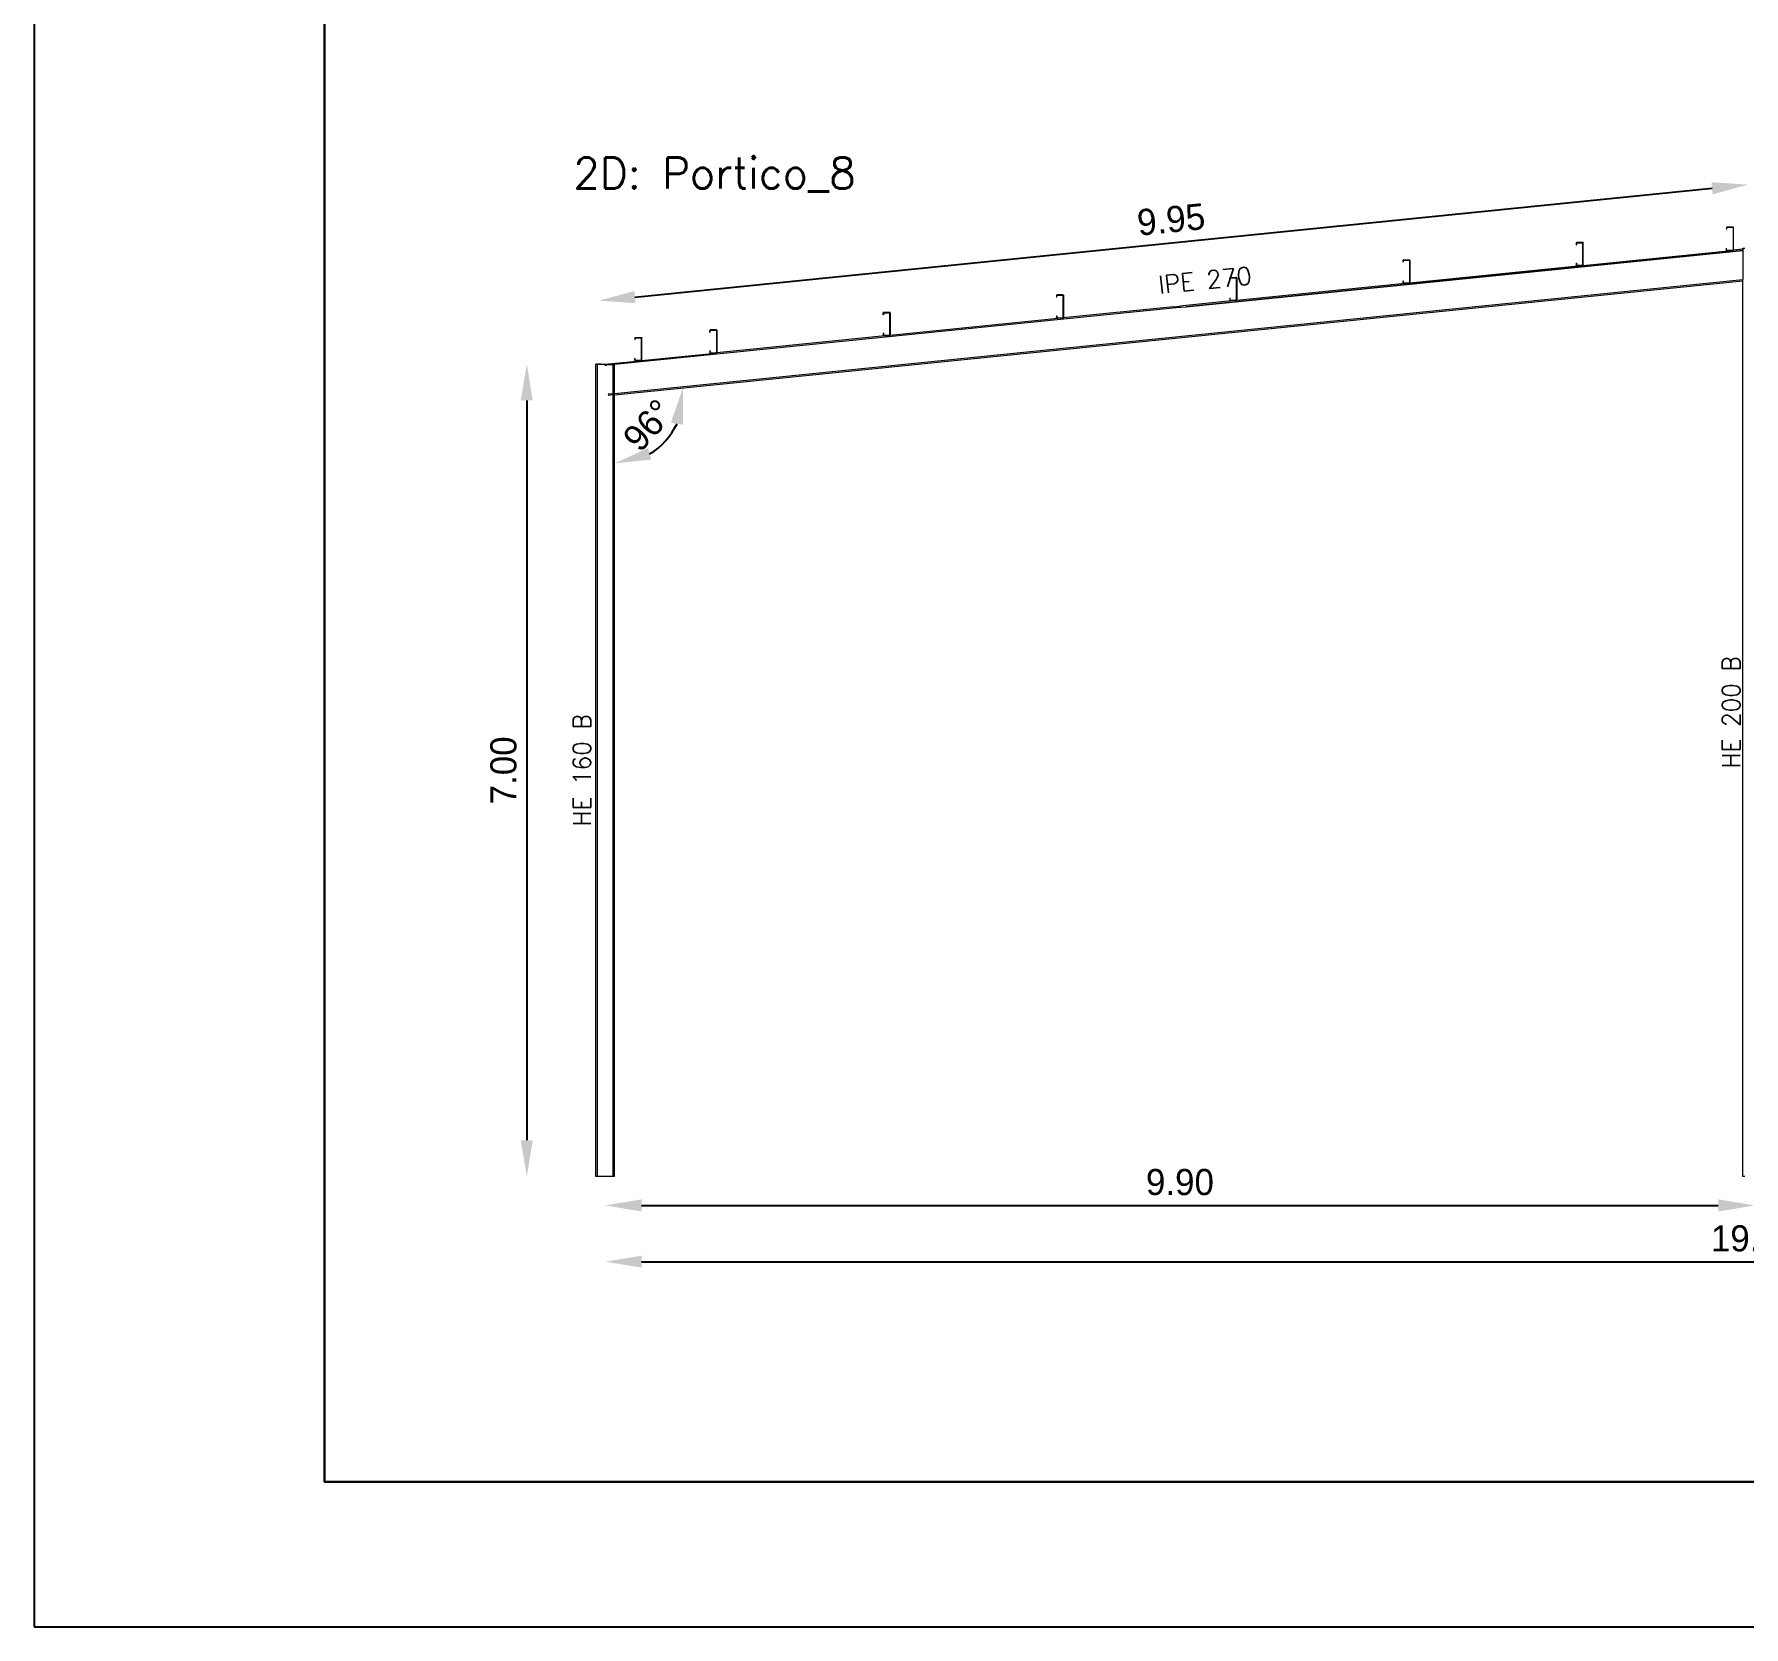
# Model space of a CAD drawing. Header units: inches. Extents: x 72863 to 72995, y 49095 to 49225.
# Drawn here: x 72907.03 to 72918.81, y 49195.01 to 49205.99 of the extents above; entities that cross this region are included whole.
import ezdxf
from ezdxf.enums import TextEntityAlignment as Align

# ---------------------------------------------------------------- set-up
doc = ezdxf.new("R2010")
doc.units = ezdxf.units.IN
doc.layers.get('0').update_dxf_attribs({"lineweight": 15})
for name, color, linetype, lineweight in [('BARRAS_DE_ACERO', 7, 'Continuous', 9), ('Cotas', 200, 'Continuous', 9), ('REFERENCIA_DE_LAS_BARRAS', 2, 'Continuous', 9), ('TITULOS', 9, 'Continuous', 9)]:
    doc.layers.add(name, color=color, linetype=linetype, lineweight=lineweight)
doc.layers.add('VG', color=7, linetype='Continuous')
doc.styles.add('CYPETXT', font='romans__.ttf', dxfattribs={"height": 0.2})
doc.styles.add('RomanS', font='')
doc.styles.get('RomanS').set_extended_font_data('Porsche')
doc.dimstyles.new('100-color', dxfattribs={"dimtxt": 0.18, "dimasz": 0.25, "dimexe": 0, "dimexo": 0.5, "dimgap": 0.07, "dimtad": 1, "dimlfac": 1.25, "dimzin": 4, "dimdsep": 46, "dimtxsty": 'RomanS', "dimcen": 0.1, "dimse1": 1, "dimse2": 1, "dimadec": 0, "dimazin": 0, "dimtfac": 1, "dimtix": 1, "dimtmove": 2, "dimatfit": 3, "dimfxl": 1, "dimtvp": 1.058824, "dimtolj": 1, "dimtzin": 1, "dimarcsym": 0})

# ---------------------------------------------------------------- blocks, each defined once
blk = doc.blocks.new('PLANTILLA')
at = {"layer": 'VG'}
for p, q in [((72862.71, 49224.711), (72862.71, 49195.011)), ((72864.71, 49196.011), (72864.71, 49223.711)), ((72903.71, 49196.011), (72864.71, 49196.011)), ((72862.71, 49195.011), (72904.71, 49195.011))]:
    blk.add_line(p, q, dxfattribs=at)
blk.add_lwpolyline([(72903.71, 49199.561), (72903.71, 49223.711), (72864.71, 49223.711), (72864.71, 49196.011), (72885.71, 49196.011), (72885.71, 49199.611)], dxfattribs=at)
blk = doc.blocks.new('*D102')
at = {"layer": 'Cotas', "color": 0, "lineweight": -2, "transparency": 16777216}
blk.add_line((72911.218, 49197.528), (72926.558, 49197.528), dxfattribs=at)
at = {"layer": 'Cotas', "color": 0, "transparency": 16777216}
for points in [[(72911.218, 49197.57), (72911.218, 49197.487), (72910.968, 49197.528)], [(72926.558, 49197.57), (72926.558, 49197.487), (72926.808, 49197.528)]]:
    blk.add_solid(points, dxfattribs=at)
at = {"layer": 'Defpoints', "color": 0, "transparency": 16777216}
for p in [(72910.968, 49198.115), (72926.808, 49198.115), (72926.808, 49197.528)]:
    blk.add_point(p, dxfattribs=at)
at = {"layer": 'Cotas', "color": 0, "transparency": 16777216, "insert": (72918.888, 49197.688), "char_height": 0.18, "attachment_point": 5, "style": 'RomanS'}
blk.add_mtext('\\A1;19.80', dxfattribs=at)
blk = doc.blocks.new('*D104')
at = {"layer": 'Cotas', "color": 0, "lineweight": -2, "transparency": 16777216}
blk.add_line((72911.218, 49197.916), (72918.638, 49197.916), dxfattribs=at)
at = {"layer": 'Cotas', "color": 0, "transparency": 16777216}
for points in [[(72911.218, 49197.958), (72911.218, 49197.874), (72910.968, 49197.916)], [(72918.638, 49197.958), (72918.638, 49197.874), (72918.888, 49197.916)]]:
    blk.add_solid(points, dxfattribs=at)
at = {"layer": 'Defpoints', "color": 0, "transparency": 16777216}
for p in [(72910.968, 49198.115), (72918.888, 49198.115), (72918.888, 49197.916)]:
    blk.add_point(p, dxfattribs=at)
at = {"layer": 'Cotas', "color": 0, "transparency": 16777216, "insert": (72914.928, 49198.076), "char_height": 0.18, "attachment_point": 5, "style": 'RomanS'}
blk.add_mtext('\\A1;9.90', dxfattribs=at)
blk = doc.blocks.new('*D105')
at = {"layer": 'Cotas', "color": 0, "lineweight": -2, "transparency": 16777216}
blk.add_line((72911.172, 49204.178), (72918.595, 49204.928), dxfattribs=at)
at = {"layer": 'Cotas', "color": 0, "transparency": 16777216}
for points in [[(72918.591, 49204.969), (72918.599, 49204.886), (72918.843, 49204.953)], [(72911.168, 49204.219), (72911.176, 49204.136), (72910.923, 49204.153)]]:
    blk.add_solid(points, dxfattribs=at)
at = {"layer": 'Defpoints', "color": 0, "transparency": 16777216}
for p in [(72918.843, 49204.953), (72918.888, 49204.515), (72910.968, 49203.715)]:
    blk.add_point(p, dxfattribs=at)
at = {"layer": 'Cotas', "color": 0, "transparency": 16777216, "insert": (72914.867, 49204.712), "char_height": 0.18, "attachment_point": 5, "rotation": 5.7679, "style": 'RomanS'}
blk.add_mtext('\\A1;9.95', dxfattribs=at)
blk = doc.blocks.new('*D138')
at = {"layer": 'Cotas', "color": 0, "lineweight": -2, "transparency": 16777216}
blk.add_arc((72911.032, 49203.504), 0.474, 300.6095, 335.1584, dxfattribs=at)
at = {"layer": 'Cotas', "color": 0, "transparency": 16777216}
for points in [[(72911.42, 49203.312), (72911.503, 49203.298), (72911.503, 49203.552)], [(72911.284, 49203.057), (72911.262, 49203.137), (72911.032, 49203.031)]]:
    blk.add_solid(points, dxfattribs=at)
at = {"layer": 'Defpoints', "color": 0, "transparency": 16777216}
for p in [(72918.808, 49204.29), (72911.032, 49203.504), (72911.032, 49203.504), (72911.457, 49203.296), (72911.032, 49198.115)]:
    blk.add_point(p, dxfattribs=at)
at = {"layer": 'Cotas', "color": 0, "transparency": 16777216, "insert": (72911.264, 49203.294), "char_height": 0.18, "attachment_point": 5, "rotation": 47.8839, "style": 'RomanS'}
blk.add_mtext('\\A1;96°', dxfattribs=at)
blk = doc.blocks.new('*D139')
at = {"layer": 'Cotas', "color": 0, "lineweight": -2, "transparency": 16777216}
blk.add_line((72910.427, 49203.465), (72910.427, 49198.365), dxfattribs=at)
at = {"layer": 'Cotas', "color": 0, "transparency": 16777216}
for points in [[(72910.385, 49203.465), (72910.468, 49203.465), (72910.427, 49203.715)], [(72910.385, 49198.365), (72910.468, 49198.365), (72910.427, 49198.115)]]:
    blk.add_solid(points, dxfattribs=at)
at = {"layer": 'Defpoints', "color": 0, "transparency": 16777216}
for p in [(72910.968, 49203.715), (72910.427, 49198.115), (72910.968, 49198.115)]:
    blk.add_point(p, dxfattribs=at)
at = {"layer": 'Cotas', "color": 0, "transparency": 16777216, "insert": (72910.267, 49200.915), "char_height": 0.18, "attachment_point": 5, "rotation": 90, "style": 'RomanS'}
blk.add_mtext('\\A1;7.00', dxfattribs=at)

msp = doc.modelspace()

# ---------------------------------------------------------------- linework, layer by layer
at = {"layer": 'BARRAS_DE_ACERO'}
for p, q in [((72918.694, 49204.6566), (72918.6937, 49204.6553)), ((72918.6937, 49204.6553), (72918.6937, 49204.6429)), ((72918.6953, 49204.6429), (72918.6937, 49204.6429)), ((72918.6948, 49204.6578), (72918.694, 49204.6566)), ((72918.696, 49204.6586), (72918.6948, 49204.6578)), ((72918.6955, 49204.656), (72918.6959, 49204.6567)), ((72918.6966, 49204.6571), (72918.6959, 49204.6567)), ((72918.696, 49204.6586), (72918.6973, 49204.6589)), ((72918.6966, 49204.6571), (72918.6973, 49204.6573)), ((72918.7381, 49204.6589), (72918.6973, 49204.6589)), ((72918.7381, 49204.6573), (72918.6973, 49204.6573)), ((72918.7395, 49204.6586), (72918.7381, 49204.6589)), ((72918.7389, 49204.6571), (72918.7381, 49204.6573)), ((72918.7395, 49204.6567), (72918.7389, 49204.6571)), ((72918.7395, 49204.6586), (72918.7407, 49204.6578)), ((72918.7395, 49204.6567), (72918.74, 49204.656)), ((72918.7401, 49204.6553), (72918.74, 49204.656)), ((72918.7401, 49204.6553), (72918.7401, 49204.5025)), ((72918.7415, 49204.6566), (72918.7407, 49204.6578)), ((72918.7417, 49204.6553), (72918.7415, 49204.6566)), ((72918.7417, 49204.5025), (72918.7417, 49204.6553)), ((72917.659, 49204.5508), (72917.6593, 49204.5521)), ((72917.659, 49204.5508), (72917.659, 49204.5384)), ((72917.659, 49204.5384), (72917.6606, 49204.5384)), ((72917.659, 49204.5384), (72917.659, 49204.5384)), ((72917.6601, 49204.5533), (72917.6593, 49204.5521)), ((72917.6601, 49204.5533), (72917.6612, 49204.5541)), ((72917.6606, 49204.5504), (72917.6606, 49204.5508)), ((72917.661, 49204.5504), (72917.6612, 49204.5511)), ((72917.661, 49204.5504), (72917.661, 49204.5384)), ((72917.6612, 49204.5541), (72917.6626, 49204.5544)), ((72917.6612, 49204.5522), (72917.6618, 49204.5526)), ((72917.6616, 49204.5518), (72917.6612, 49204.5511)), ((72917.6623, 49204.5522), (72917.6616, 49204.5518)), ((72917.6626, 49204.5528), (72917.6618, 49204.5526)), ((72917.663, 49204.5524), (72917.6623, 49204.5522)), ((72917.7034, 49204.5544), (72917.6626, 49204.5544)), ((72917.6626, 49204.5528), (72917.663, 49204.5528)), ((72917.7034, 49204.5528), (72917.663, 49204.5528)), ((72917.663, 49204.5524), (72917.703, 49204.5524)), ((72917.7038, 49204.5522), (72917.703, 49204.5524)), ((72917.7048, 49204.5541), (72917.7034, 49204.5544)), ((72917.7034, 49204.5528), (72917.7042, 49204.5526)), ((72917.7038, 49204.5522), (72917.7044, 49204.5518)), ((72917.7048, 49204.5522), (72917.7042, 49204.5526)), ((72917.7049, 49204.5511), (72917.7044, 49204.5518)), ((72917.7059, 49204.5533), (72917.7048, 49204.5541)), ((72917.7053, 49204.5515), (72917.7048, 49204.5522)), ((72917.705, 49204.5504), (72917.7049, 49204.5511)), ((72917.705, 49204.3984), (72917.705, 49204.5504)), ((72917.7054, 49204.5508), (72917.7053, 49204.5515)), ((72917.7054, 49204.5508), (72917.7054, 49204.5507)), ((72917.7054, 49204.5507), (72917.7054, 49204.398)), ((72917.7059, 49204.5533), (72917.7067, 49204.5521)), ((72917.7067, 49204.5521), (72917.707, 49204.5508)), ((72917.707, 49204.5504), (72917.707, 49204.5504)), ((72917.707, 49204.3984), (72917.707, 49204.5504)), ((72918.6937, 49204.5025), (72918.6937, 49204.5149)), ((72918.8077, 49204.515), (72918.8197, 49204.515)), ((72918.8077, 49204.5069), (72918.8077, 49204.515)), ((72918.8077, 49204.5069), (72918.8077, 49204.4987)), ((72916.4651, 49204.4302), (72916.4653, 49204.4315)), ((72916.4651, 49204.4178), (72916.4651, 49204.4302)), ((72916.4667, 49204.4178), (72916.4651, 49204.4178)), ((72916.4653, 49204.4315), (72916.4661, 49204.4327)), ((72916.4667, 49204.4302), (72916.4668, 49204.4309)), ((72916.4667, 49204.4302), (72916.4667, 49204.4178)), ((72916.4671, 49204.4178), (72916.4667, 49204.4178)), ((72916.4668, 49204.4309), (72916.4673, 49204.4316)), ((72916.4679, 49204.432), (72916.4673, 49204.4316)), ((72916.4677, 49204.4312), (72916.4683, 49204.4316)), ((72916.4679, 49204.432), (72916.4687, 49204.4322)), ((72916.4687, 49204.4338), (72916.5095, 49204.4338)), ((72916.4687, 49204.4322), (72916.5095, 49204.4322)), ((72916.5099, 49204.4316), (72916.5091, 49204.4318)), ((72916.5095, 49204.4338), (72916.5109, 49204.4335)), ((72916.5102, 49204.432), (72916.5095, 49204.4322)), ((72916.5105, 49204.4312), (72916.5099, 49204.4316)), ((72916.5102, 49204.432), (72916.5109, 49204.4316)), ((72916.5109, 49204.4305), (72916.5105, 49204.4312)), ((72916.5113, 49204.4309), (72916.5109, 49204.4316)), ((72916.5111, 49204.4298), (72916.5109, 49204.4305)), ((72916.5111, 49204.2778), (72916.5111, 49204.4298)), ((72916.5115, 49204.4302), (72916.5113, 49204.4309)), ((72916.5115, 49204.2774), (72916.5115, 49204.4302)), ((72916.5121, 49204.275), (72917.6938, 49204.3944)), ((72916.5131, 49204.4302), (72916.5128, 49204.4315)), ((72916.5131, 49204.4298), (72916.5131, 49204.4302)), ((72916.5131, 49204.4298), (72916.5131, 49204.2778)), ((72916.5131, 49204.4298), (72916.5131, 49204.2777)), ((72916.5131, 49204.4298), (72916.5131, 49204.4298)), ((72917.659, 49204.4104), (72917.659, 49204.398)), ((72917.659, 49204.4104), (72917.6606, 49204.4104)), ((72917.6593, 49204.3966), (72917.659, 49204.398)), ((72917.6601, 49204.3954), (72917.6593, 49204.3966)), ((72917.6601, 49204.3954), (72917.6612, 49204.3946)), ((72917.6606, 49204.4104), (72917.661, 49204.4104)), ((72917.6606, 49204.4104), (72917.6606, 49204.3984)), ((72917.6606, 49204.3984), (72917.6606, 49204.3983)), ((72917.6606, 49204.3983), (72917.6606, 49204.398)), ((72917.6608, 49204.3972), (72917.6606, 49204.398)), ((72917.6608, 49204.3972), (72917.6612, 49204.3965)), ((72917.661, 49204.4104), (72917.661, 49204.3984)), ((72917.661, 49204.3984), (72917.6612, 49204.3976)), ((72917.6612, 49204.3976), (72917.6616, 49204.3969)), ((72917.6618, 49204.3961), (72917.6612, 49204.3965)), ((72917.6626, 49204.3944), (72917.6612, 49204.3946)), ((72917.6616, 49204.3969), (72917.6623, 49204.3965)), ((72917.6626, 49204.396), (72917.6618, 49204.3961)), ((72917.6623, 49204.3965), (72917.663, 49204.3964)), ((72917.6627, 49204.396), (72917.6626, 49204.396)), ((72917.6626, 49204.3944), (72917.6938, 49204.3944)), ((72917.6627, 49204.396), (72917.7034, 49204.396)), ((72917.663, 49204.3964), (72917.703, 49204.3964)), ((72917.7034, 49204.3944), (72917.6938, 49204.3944)), ((72917.7038, 49204.3965), (72917.703, 49204.3964)), ((72917.7042, 49204.3961), (72917.7034, 49204.396)), ((72917.7034, 49204.396), (72917.7034, 49204.396)), ((72917.7048, 49204.3946), (72917.7034, 49204.3944)), ((72917.7044, 49204.3969), (72917.7038, 49204.3965)), ((72917.7049, 49204.3976), (72917.7044, 49204.3969)), ((72917.7059, 49204.3954), (72917.7048, 49204.3946)), ((72917.7049, 49204.3976), (72917.705, 49204.3984)), ((72917.7054, 49204.398), (72917.7053, 49204.3972)), ((72917.707, 49204.3983), (72917.707, 49204.3984)), ((72917.707, 49204.398), (72917.707, 49204.3983)), ((72918.6948, 49204.4999), (72918.696, 49204.4991)), ((72918.6955, 49204.5017), (72918.6953, 49204.5025)), ((72918.6955, 49204.5017), (72918.6959, 49204.5011)), ((72918.6959, 49204.5011), (72918.6966, 49204.5006)), ((72918.6973, 49204.4989), (72918.696, 49204.4991)), ((72918.6966, 49204.5006), (72918.6973, 49204.5005)), ((72918.6973, 49204.5005), (72918.7381, 49204.5005)), ((72918.7381, 49204.4989), (72918.7285, 49204.4989)), ((72918.7389, 49204.5006), (72918.7381, 49204.5005)), ((72918.7395, 49204.4991), (72918.7381, 49204.4989)), ((72918.7389, 49204.5006), (72918.7395, 49204.5011)), ((72918.74, 49204.5017), (72918.7395, 49204.5011)), ((72918.7395, 49204.4991), (72918.7407, 49204.4999)), ((72918.74, 49204.5017), (72918.7401, 49204.5025)), ((72918.7408, 49204.5001), (72918.7415, 49204.5011)), ((72918.7415, 49204.5011), (72918.7417, 49204.5025)), ((72918.8077, 49204.4987), (72918.8077, 49204.298)), ((72911.0317, 49203.5125), (72918.8077, 49204.298)), ((72915.2714, 49204.3109), (72915.2712, 49204.3096)), ((72915.2712, 49204.2972), (72915.2712, 49204.3096)), ((72915.2728, 49204.2972), (72915.2712, 49204.2972)), ((72915.2722, 49204.3121), (72915.2714, 49204.3109)), ((72915.2734, 49204.3129), (72915.2722, 49204.3121)), ((72915.2728, 49204.3096), (72915.2729, 49204.3103)), ((72915.2728, 49204.3096), (72915.2728, 49204.2972)), ((72915.2728, 49204.2972), (72915.2732, 49204.2972)), ((72915.2729, 49204.3103), (72915.2733, 49204.311)), ((72915.2733, 49204.3099), (72915.2732, 49204.3092)), ((72915.2732, 49204.2972), (72915.2732, 49204.3092)), ((72915.2733, 49204.311), (72915.274, 49204.3114)), ((72915.2738, 49204.3106), (72915.2733, 49204.3099)), ((72915.2734, 49204.3129), (72915.2748, 49204.3132)), ((72915.2744, 49204.311), (72915.2738, 49204.3106)), ((72915.2748, 49204.3116), (72915.274, 49204.3114)), ((72915.2752, 49204.3112), (72915.2744, 49204.311)), ((72915.2748, 49204.3132), (72915.3156, 49204.3132)), ((72915.2748, 49204.3116), (72915.3156, 49204.3116)), ((72915.2752, 49204.3112), (72915.3152, 49204.3112)), ((72915.3159, 49204.311), (72915.3152, 49204.3112)), ((72915.3169, 49204.3129), (72915.3156, 49204.3132)), ((72915.3156, 49204.3116), (72915.3163, 49204.3114)), ((72915.3166, 49204.3106), (72915.3159, 49204.311)), ((72915.3163, 49204.3114), (72915.317, 49204.311)), ((72915.3166, 49204.3106), (72915.317, 49204.3099)), ((72915.3169, 49204.3129), (72915.3181, 49204.3121)), ((72915.3174, 49204.3103), (72915.317, 49204.311)), ((72915.3172, 49204.3092), (72915.317, 49204.3099)), ((72915.3172, 49204.1572), (72915.3172, 49204.3092)), ((72915.3189, 49204.3109), (72915.3181, 49204.3121)), ((72916.4998, 49204.2738), (72915.3182, 49204.1544)), ((72915.3192, 49204.3096), (72915.3189, 49204.3109)), ((72915.3192, 49204.3096), (72915.3192, 49204.3092)), ((72915.3192, 49204.1572), (72915.3192, 49204.3092)), ((72916.4651, 49204.2898), (72916.4651, 49204.2774)), ((72916.4667, 49204.2898), (72916.4651, 49204.2898)), ((72916.4651, 49204.2774), (72916.4653, 49204.276)), ((72916.4653, 49204.276), (72916.4661, 49204.2748)), ((72916.4661, 49204.2748), (72916.4673, 49204.274)), ((72916.4667, 49204.2774), (72916.4667, 49204.2898)), ((72916.4671, 49204.2898), (72916.4667, 49204.2898)), ((72916.4667, 49204.2774), (72916.4668, 49204.2766)), ((72916.4673, 49204.2759), (72916.4668, 49204.2766)), ((72916.4671, 49204.2898), (72916.4671, 49204.2778)), ((72916.4672, 49204.277), (72916.4671, 49204.2778)), ((72916.4677, 49204.2763), (72916.4672, 49204.277)), ((72916.4679, 49204.2755), (72916.4673, 49204.2759)), ((72916.4673, 49204.274), (72916.4687, 49204.2738)), ((72916.4677, 49204.2763), (72916.4683, 49204.2759)), ((72916.4687, 49204.2754), (72916.4679, 49204.2755)), ((72916.4683, 49204.2759), (72916.4691, 49204.2758)), ((72916.4687, 49204.2754), (72916.5095, 49204.2754)), ((72916.4687, 49204.2738), (72916.4998, 49204.2738)), ((72916.5095, 49204.2738), (72916.4998, 49204.2738)), ((72916.5095, 49204.2754), (72916.5102, 49204.2755)), ((72916.5109, 49204.274), (72916.5095, 49204.2738)), ((72916.5105, 49204.2763), (72916.5099, 49204.2759)), ((72916.5109, 49204.2759), (72916.5102, 49204.2755)), ((72916.5105, 49204.2763), (72916.5109, 49204.277)), ((72916.5111, 49204.2778), (72916.5109, 49204.277)), ((72916.5113, 49204.2766), (72916.5109, 49204.2759)), ((72916.512, 49204.2748), (72916.5109, 49204.274)), ((72916.5113, 49204.2766), (72916.5115, 49204.2774)), ((72916.512, 49204.2748), (72916.5121, 49204.275)), ((72916.5121, 49204.275), (72916.5128, 49204.276)), ((72916.5128, 49204.276), (72916.5131, 49204.2774)), ((72916.5131, 49204.2778), (72916.5131, 49204.2777)), ((72916.5131, 49204.2774), (72916.5131, 49204.2777)), ((72918.8077, 49198.115), (72918.8077, 49204.2898)), ((72914.0788, 49204.1766), (72914.0772, 49204.1766)), ((72914.0772, 49204.1766), (72914.0772, 49204.1766)), ((72914.0775, 49204.1903), (72914.0783, 49204.1915)), ((72914.0795, 49204.1923), (72914.0783, 49204.1915)), ((72914.079, 49204.1897), (72914.0788, 49204.189)), ((72914.0788, 49204.1886), (72914.0788, 49204.189)), ((72914.0788, 49204.1766), (72914.0788, 49204.1886)), ((72914.0788, 49204.1766), (72914.0792, 49204.1766)), ((72914.079, 49204.1897), (72914.0794, 49204.1904)), ((72914.0794, 49204.1893), (72914.0792, 49204.1886)), ((72914.0792, 49204.1766), (72914.0792, 49204.1886)), ((72914.0794, 49204.1904), (72914.0801, 49204.1908)), ((72914.0795, 49204.1923), (72914.0808, 49204.1926)), ((72914.0801, 49204.1908), (72914.0808, 49204.191)), ((72914.1216, 49204.1926), (72914.0808, 49204.1926)), ((72914.0809, 49204.191), (72914.0808, 49204.191)), ((72914.1216, 49204.191), (72914.0809, 49204.191)), ((72914.0812, 49204.1906), (72914.1212, 49204.1906)), ((72914.1216, 49204.191), (72914.1224, 49204.1908)), ((72914.1224, 49204.1908), (72914.123, 49204.1904)), ((72914.1231, 49204.1893), (72914.1227, 49204.19)), ((72914.123, 49204.1904), (72914.1235, 49204.1897)), ((72914.1232, 49204.1886), (72914.1231, 49204.1893)), ((72914.1232, 49204.0366), (72914.1232, 49204.1886)), ((72914.1235, 49204.1897), (72914.1236, 49204.189)), ((72914.1236, 49204.189), (72914.1236, 49204.1886)), ((72914.1236, 49204.0365), (72914.1236, 49204.1886)), ((72914.1242, 49204.1915), (72914.125, 49204.1903)), ((72914.125, 49204.1903), (72914.1252, 49204.189)), ((72914.1252, 49204.1886), (72914.1252, 49204.189)), ((72914.1252, 49204.1886), (72914.1252, 49204.1886)), ((72914.1252, 49204.1886), (72914.1252, 49204.0365)), ((72915.2714, 49204.1554), (72915.2712, 49204.1568)), ((72915.2722, 49204.1542), (72915.2714, 49204.1554)), ((72915.2722, 49204.1542), (72915.2734, 49204.1534)), ((72915.2732, 49204.1692), (72915.2728, 49204.1692)), ((72915.2728, 49204.1692), (72915.2728, 49204.1568)), ((72915.2729, 49204.156), (72915.2728, 49204.1568)), ((72915.2733, 49204.1553), (72915.2729, 49204.156)), ((72915.2732, 49204.1572), (72915.2732, 49204.1692)), ((72915.2732, 49204.1572), (72915.2733, 49204.1564)), ((72915.2733, 49204.1564), (72915.2738, 49204.1557)), ((72915.2733, 49204.1553), (72915.274, 49204.1549)), ((72915.2748, 49204.1532), (72915.2734, 49204.1534)), ((72915.2738, 49204.1557), (72915.2744, 49204.1553)), ((72915.2748, 49204.1548), (72915.274, 49204.1549)), ((72915.2744, 49204.1553), (72915.2752, 49204.1552)), ((72915.3156, 49204.1548), (72915.2748, 49204.1548)), ((72915.3059, 49204.1532), (72915.2748, 49204.1532)), ((72915.3163, 49204.1549), (72915.3156, 49204.1548)), ((72915.3166, 49204.1557), (72915.3159, 49204.1553)), ((72915.3163, 49204.1549), (72915.317, 49204.1553)), ((72915.317, 49204.1564), (72915.3166, 49204.1557)), ((72915.3172, 49204.1572), (72915.317, 49204.1564)), ((72915.3174, 49204.156), (72915.317, 49204.1553)), ((72915.3176, 49204.1568), (72915.3174, 49204.156)), ((72915.3192, 49204.1571), (72915.3192, 49204.1572)), ((72915.3192, 49204.1568), (72915.3192, 49204.1571)), ((72914.9253, 49204.1065), (72911.0317, 49203.7132)), ((72912.8849, 49204.056), (72912.8833, 49204.056)), ((72912.8836, 49204.0697), (72912.8844, 49204.0709)), ((72912.8855, 49204.0717), (72912.8844, 49204.0709)), ((72912.8851, 49204.0691), (72912.8849, 49204.0684)), ((72912.8849, 49204.0684), (72912.8849, 49204.056)), ((72912.8849, 49204.056), (72912.8853, 49204.056)), ((72912.8851, 49204.0691), (72912.8855, 49204.0698)), ((72912.8853, 49204.068), (72912.8855, 49204.0687)), ((72912.8853, 49204.056), (72912.8853, 49204.068)), ((72912.8869, 49204.072), (72912.8855, 49204.0717)), ((72912.8861, 49204.0702), (72912.8855, 49204.0698)), ((72912.8859, 49204.0694), (72912.8855, 49204.0687)), ((72912.8859, 49204.0694), (72912.8866, 49204.0698)), ((72912.8873, 49204.07), (72912.8866, 49204.0698)), ((72912.9277, 49204.072), (72912.8869, 49204.072)), ((72912.8873, 49204.07), (72912.9273, 49204.07)), ((72912.9273, 49204.07), (72912.9281, 49204.0698)), ((72912.9277, 49204.072), (72912.9291, 49204.0717)), ((72912.9285, 49204.0702), (72912.9277, 49204.0704)), ((72912.9281, 49204.0698), (72912.9287, 49204.0694)), ((72912.9287, 49204.0694), (72912.9292, 49204.0687)), ((72912.9292, 49204.0687), (72912.9293, 49204.068)), ((72912.9293, 49203.916), (72912.9293, 49204.068)), ((72912.9295, 49204.0691), (72912.9297, 49204.0684)), ((72912.9297, 49203.9156), (72912.9297, 49204.0684)), ((72912.931, 49204.0697), (72912.9313, 49204.0684)), ((72912.9313, 49204.0684), (72912.9313, 49204.0681)), ((72912.9313, 49204.0681), (72912.9313, 49204.068)), ((72912.9313, 49204.0681), (72912.9313, 49203.9158)), ((72912.9313, 49204.068), (72912.9313, 49203.916)), ((72914.0772, 49204.0486), (72914.0788, 49204.0486)), ((72914.0775, 49204.0348), (72914.0772, 49204.0362)), ((72914.0788, 49204.0486), (72914.0792, 49204.0486)), ((72914.0788, 49204.0366), (72914.0788, 49204.0486)), ((72914.0788, 49204.0366), (72914.0788, 49204.0362)), ((72914.079, 49204.0354), (72914.0788, 49204.0362)), ((72914.079, 49204.0354), (72914.0794, 49204.0347)), ((72914.0792, 49204.0486), (72914.0792, 49204.0366)), ((72914.0792, 49204.0366), (72914.0794, 49204.0358)), ((72914.0794, 49204.0358), (72914.0798, 49204.0351)), ((72914.0801, 49204.0343), (72914.0794, 49204.0347)), ((72914.0805, 49204.0347), (72914.0798, 49204.0351)), ((72914.0801, 49204.0343), (72914.0808, 49204.0342)), ((72914.122, 49204.0347), (72914.1212, 49204.0346)), ((72914.1216, 49204.0342), (72914.1224, 49204.0343)), ((72914.122, 49204.0347), (72914.1227, 49204.0351)), ((72914.123, 49204.0347), (72914.1224, 49204.0343)), ((72914.1231, 49204.0358), (72914.1227, 49204.0351)), ((72914.123, 49204.0347), (72914.1235, 49204.0354)), ((72914.1231, 49204.0358), (72914.1232, 49204.0366)), ((72914.8837, 49204.1105), (72914.1243, 49204.0338)), ((72914.125, 49204.0348), (72914.1243, 49204.0338)), ((72914.125, 49204.0348), (72914.1252, 49204.0362)), ((72914.1252, 49204.0362), (72914.1252, 49204.0365)), ((72914.8837, 49204.1105), (72914.9277, 49204.115)), ((72914.9253, 49204.1065), (72914.93, 49204.107)), ((72914.936, 49204.1076), (72914.9717, 49204.1112)), ((72911.6897, 49203.9491), (72911.6894, 49203.9478)), ((72911.6894, 49203.9354), (72911.6894, 49203.9478)), ((72911.6894, 49203.9354), (72911.691, 49203.9354)), ((72911.691, 49203.9478), (72911.6911, 49203.9485)), ((72911.691, 49203.9354), (72911.691, 49203.9478)), ((72911.6911, 49203.9485), (72911.6916, 49203.9492)), ((72911.6916, 49203.9492), (72911.6922, 49203.9496)), ((72911.6922, 49203.9496), (72911.693, 49203.9498)), ((72911.693, 49203.9498), (72911.7338, 49203.9498)), ((72911.7352, 49203.9511), (72911.7338, 49203.9514)), ((72911.7338, 49203.9498), (72911.7345, 49203.9496)), ((72911.7352, 49203.9492), (72911.7345, 49203.9496)), ((72911.7352, 49203.9511), (72911.7363, 49203.9503)), ((72911.7358, 49203.9478), (72911.7358, 49203.795)), ((72911.7363, 49203.9503), (72911.7371, 49203.9491)), ((72911.7371, 49203.9491), (72911.7374, 49203.9478)), ((72912.8849, 49203.928), (72912.8849, 49203.9156)), ((72912.8849, 49203.928), (72912.8853, 49203.928)), ((72912.8853, 49203.928), (72912.8853, 49203.916)), ((72914.0795, 49204.0328), (72914.0808, 49204.0326)), ((72914.0808, 49204.0342), (72914.0812, 49204.0342)), ((72914.0808, 49204.0326), (72914.0812, 49204.0326)), ((72914.0812, 49204.0342), (72914.1216, 49204.0342)), ((72914.112, 49204.0326), (72914.0812, 49204.0326)), ((72914.123, 49204.0328), (72914.1216, 49204.0326)), ((72914.1242, 49204.0336), (72914.123, 49204.0328)), ((72914.1242, 49204.0336), (72914.1243, 49204.0338)), ((72911.1717, 49203.8955), (72911.172, 49203.8968)), ((72911.1717, 49203.8955), (72911.1717, 49203.8831)), ((72911.1733, 49203.8831), (72911.1717, 49203.8831)), ((72911.172, 49203.8968), (72911.1728, 49203.898)), ((72911.1728, 49203.898), (72911.1739, 49203.8988)), ((72911.1735, 49203.8962), (72911.1733, 49203.8955)), ((72911.1733, 49203.8831), (72911.1733, 49203.8955)), ((72911.1739, 49203.8969), (72911.1735, 49203.8962)), ((72911.1739, 49203.8988), (72911.1753, 49203.8991)), ((72911.1739, 49203.8969), (72911.1745, 49203.8973)), ((72911.1745, 49203.8973), (72911.1753, 49203.8975)), ((72911.1753, 49203.8991), (72911.2161, 49203.8991)), ((72911.1753, 49203.8975), (72911.2161, 49203.8975)), ((72911.2161, 49203.8991), (72911.2175, 49203.8988)), ((72911.2169, 49203.8973), (72911.2161, 49203.8975)), ((72911.2175, 49203.8969), (72911.2169, 49203.8973)), ((72911.2175, 49203.8988), (72911.2187, 49203.898)), ((72911.218, 49203.8962), (72911.2175, 49203.8969)), ((72911.2187, 49203.898), (72911.2194, 49203.8968)), ((72911.2194, 49203.8968), (72911.2197, 49203.8955)), ((72911.2197, 49203.7427), (72911.2197, 49203.8955)), ((72911.691, 49203.8074), (72911.691, 49203.795)), ((72912.8836, 49203.9142), (72912.8833, 49203.9156)), ((72912.8836, 49203.9142), (72912.8844, 49203.913)), ((72912.8844, 49203.913), (72912.8855, 49203.9122)), ((72912.8849, 49203.9156), (72912.8851, 49203.9148)), ((72912.8855, 49203.9141), (72912.8851, 49203.9148)), ((72912.8855, 49203.9152), (72912.8853, 49203.916)), ((72912.8859, 49203.9145), (72912.8855, 49203.9152)), ((72912.8861, 49203.9137), (72912.8855, 49203.9141)), ((72912.8855, 49203.9122), (72912.8869, 49203.912)), ((72912.8866, 49203.9141), (72912.8859, 49203.9145)), ((72912.8861, 49203.9137), (72912.8869, 49203.9136)), ((72912.8873, 49203.914), (72912.8866, 49203.9141)), ((72912.8869, 49203.912), (72912.918, 49203.912)), ((72912.918, 49203.912), (72912.9277, 49203.912)), ((72912.9281, 49203.9141), (72912.9287, 49203.9145)), ((72912.9285, 49203.9137), (72912.9291, 49203.9141)), ((72912.9292, 49203.9152), (72912.9287, 49203.9145)), ((72912.9291, 49203.9141), (72912.9295, 49203.9148)), ((72912.9292, 49203.9152), (72912.9293, 49203.916)), ((72912.9295, 49203.9148), (72912.9297, 49203.9156)), ((72912.9313, 49203.9158), (72912.9313, 49203.916)), ((72910.9141, 49203.715), (72910.9037, 49203.715)), ((72910.9037, 49198.115), (72910.9037, 49203.715)), ((72910.9141, 49198.115), (72910.9141, 49203.715)), ((72910.9141, 49203.715), (72911.0213, 49203.715)), ((72910.9421, 49203.715), (72910.9677, 49203.715)), ((72910.9677, 49203.715), (72911.2064, 49203.7391)), ((72910.9677, 49203.715), (72910.9677, 49203.7068)), ((72910.97, 49203.707), (72910.9677, 49203.7068)), ((72910.97, 49203.707), (72910.976, 49203.7076)), ((72911.0117, 49203.7112), (72910.976, 49203.7076)), ((72911.0213, 49203.5115), (72911.0213, 49203.7122)), ((72911.0317, 49203.7132), (72911.0317, 49203.7132)), ((72911.0317, 49203.5125), (72911.0317, 49203.7132)), ((72911.1733, 49203.7551), (72911.1717, 49203.7551)), ((72911.1717, 49203.7427), (72911.1717, 49203.7551)), ((72911.1717, 49203.7427), (72911.172, 49203.7413)), ((72911.1728, 49203.7401), (72911.172, 49203.7413)), ((72911.1728, 49203.7401), (72911.1739, 49203.7393)), ((72911.1733, 49203.7427), (72911.1733, 49203.7551)), ((72911.1733, 49203.7427), (72911.1735, 49203.7419)), ((72911.1735, 49203.7419), (72911.1739, 49203.7413)), ((72911.1739, 49203.7413), (72911.1745, 49203.7408)), ((72911.1753, 49203.7391), (72911.1739, 49203.7393)), ((72911.1745, 49203.7408), (72911.1753, 49203.7407)), ((72911.2161, 49203.7407), (72911.1753, 49203.7407)), ((72911.1753, 49203.7391), (72911.2064, 49203.7391)), ((72911.2161, 49203.7391), (72911.2064, 49203.7391)), ((72911.2161, 49203.7407), (72911.2169, 49203.7408)), ((72911.2175, 49203.7393), (72911.2161, 49203.7391)), ((72911.2188, 49203.7403), (72911.7241, 49203.7914)), ((72911.2194, 49203.7413), (72911.2188, 49203.7403)), ((72911.2194, 49203.7413), (72911.2197, 49203.7427)), ((72911.6894, 49203.795), (72911.6897, 49203.7936)), ((72911.6897, 49203.7936), (72911.6904, 49203.7924)), ((72911.6904, 49203.7924), (72911.6916, 49203.7916)), ((72911.691, 49203.795), (72911.6911, 49203.7942)), ((72911.6911, 49203.7942), (72911.6916, 49203.7935)), ((72911.6916, 49203.7935), (72911.6922, 49203.7931)), ((72911.6916, 49203.7916), (72911.693, 49203.7914)), ((72911.6922, 49203.7931), (72911.693, 49203.793)), ((72911.693, 49203.793), (72911.7338, 49203.793)), ((72911.693, 49203.7914), (72911.7241, 49203.7914)), ((72911.7241, 49203.7914), (72911.7338, 49203.7914)), ((72911.7345, 49203.7931), (72911.7338, 49203.793)), ((72911.7338, 49203.7914), (72911.7352, 49203.7916)), ((72911.7363, 49203.7924), (72911.7352, 49203.7916)), ((72911.7358, 49203.795), (72911.7356, 49203.7942)), ((72911.7365, 49203.7926), (72911.7371, 49203.7936)), ((72911.0213, 49203.5115), (72910.9885, 49203.5082)), ((72910.9885, 49203.5082), (72910.9894, 49203.5)), ((72911.0213, 49203.5033), (72910.9894, 49203.5)), ((72911.0213, 49203.5033), (72911.0213, 49203.5115)), ((72911.0213, 49203.5033), (72911.0213, 49203.5023)), ((72911.0213, 49198.115), (72911.0213, 49203.5023)), ((72911.0317, 49203.5043), (72911.0317, 49203.5125)), ((72911.0317, 49198.115), (72911.0317, 49203.5043)), ((72910.9141, 49198.115), (72910.9037, 49198.115)), ((72911.0213, 49198.115), (72910.9141, 49198.115)), ((72911.0317, 49198.115), (72911.0213, 49198.115)), ((72918.8197, 49198.115), (72918.8077, 49198.115))]:
    msp.add_line(p, q, dxfattribs=at)
for points in [[(72918.6955, 49204.656), (72918.6953, 49204.6553), (72918.6953, 49204.6429)], [(72917.6612, 49204.5522), (72917.6608, 49204.5515), (72917.6606, 49204.5508)], [(72917.6606, 49204.5504), (72917.6606, 49204.5384), (72917.661, 49204.5384)], [(72917.707, 49204.3983), (72917.707, 49204.5504), (72917.707, 49204.5508)], [(72918.6953, 49204.5025), (72918.6953, 49204.5149), (72918.6937, 49204.5149)], [(72918.8077, 49204.5069), (72918.7408, 49204.5001), (72918.7407, 49204.4999)], [(72916.4687, 49204.4338), (72916.4673, 49204.4335), (72916.4661, 49204.4327)], [(72916.4677, 49204.4312), (72916.4672, 49204.4305), (72916.4671, 49204.4298), (72916.4671, 49204.4178)], [(72916.5091, 49204.4318), (72916.4691, 49204.4318), (72916.4683, 49204.4316)], [(72916.5109, 49204.4335), (72916.512, 49204.4327), (72916.5128, 49204.4315)], [(72917.7042, 49204.3961), (72917.7048, 49204.3965), (72917.7053, 49204.3972)], [(72917.7059, 49204.3954), (72917.7061, 49204.3956), (72917.7067, 49204.3966), (72917.707, 49204.398)], [(72917.7061, 49204.3956), (72918.7285, 49204.4989), (72918.6973, 49204.4989)], [(72918.6948, 49204.4999), (72918.694, 49204.5011), (72918.6937, 49204.5025)], [(72911.0317, 49203.5043), (72918.8077, 49204.2898), (72918.8077, 49204.298)], [(72915.3176, 49204.1568), (72915.3176, 49204.3096), (72915.3174, 49204.3103)], [(72915.3192, 49204.3092), (72915.3192, 49204.3092), (72915.3192, 49204.1571)], [(72916.4691, 49204.2758), (72916.5091, 49204.2758), (72916.5099, 49204.2759)], [(72914.0775, 49204.1903), (72914.0772, 49204.189), (72914.0772, 49204.1766)], [(72914.0794, 49204.1893), (72914.0798, 49204.19), (72914.0805, 49204.1904), (72914.0812, 49204.1906)], [(72914.1212, 49204.1906), (72914.122, 49204.1904), (72914.1227, 49204.19)], [(72914.1216, 49204.1926), (72914.123, 49204.1923), (72914.1242, 49204.1915)], [(72914.1252, 49204.1886), (72914.1252, 49204.0366), (72914.1252, 49204.0365)], [(72915.3059, 49204.1532), (72914.9277, 49204.115)], [(72915.2728, 49204.1692), (72915.2712, 49204.1692), (72915.2712, 49204.1568)], [(72915.2752, 49204.1552), (72915.3152, 49204.1552), (72915.3159, 49204.1553)], [(72915.3169, 49204.1534), (72915.3156, 49204.1532), (72915.3059, 49204.1532)], [(72915.3182, 49204.1544), (72915.3181, 49204.1542), (72915.3169, 49204.1534)], [(72915.3182, 49204.1544), (72915.3189, 49204.1554), (72915.3192, 49204.1568)], [(72912.8833, 49204.056), (72912.8833, 49204.0684), (72912.8836, 49204.0697)], [(72912.9277, 49204.0704), (72912.8869, 49204.0704), (72912.8861, 49204.0702)], [(72912.9295, 49204.0691), (72912.9291, 49204.0698), (72912.9285, 49204.0702)], [(72912.931, 49204.0697), (72912.9303, 49204.0709), (72912.9291, 49204.0717)], [(72914.0772, 49204.0486), (72914.0772, 49204.0486), (72914.0772, 49204.0362)], [(72914.0795, 49204.0328), (72914.0783, 49204.0336), (72914.0775, 49204.0348)], [(72914.0805, 49204.0347), (72914.0812, 49204.0346), (72914.1212, 49204.0346)], [(72914.1235, 49204.0354), (72914.1236, 49204.0362), (72914.1236, 49204.0365)], [(72914.93, 49204.107), (72914.936, 49204.1076)], [(72911.6916, 49203.9511), (72911.6904, 49203.9503), (72911.6897, 49203.9491)], [(72911.7338, 49203.9514), (72911.693, 49203.9514), (72911.6916, 49203.9511)], [(72911.7352, 49203.9492), (72911.7356, 49203.9485), (72911.7358, 49203.9478)], [(72911.7371, 49203.7936), (72911.7374, 49203.795), (72911.7374, 49203.9478)], [(72912.8849, 49203.928), (72912.8833, 49203.928), (72912.8833, 49203.9156)], [(72914.1216, 49204.0326), (72914.112, 49204.0326), (72912.9304, 49203.9132)], [(72911.2181, 49203.7427), (72911.2181, 49203.8955), (72911.218, 49203.8962)], [(72911.691, 49203.8074), (72911.6894, 49203.8074), (72911.6894, 49203.795)], [(72912.918, 49203.912), (72911.7365, 49203.7926), (72911.7363, 49203.7924)], [(72912.8869, 49203.9136), (72912.9277, 49203.9136), (72912.9285, 49203.9137)], [(72912.8873, 49203.914), (72912.9273, 49203.914), (72912.9281, 49203.9141)], [(72912.9277, 49203.912), (72912.9291, 49203.9122), (72912.9303, 49203.913), (72912.9304, 49203.9132)], [(72912.9313, 49203.9158), (72912.9313, 49203.9156), (72912.931, 49203.9142), (72912.9304, 49203.9132)], [(72910.9385, 49203.715), (72910.9349, 49203.715), (72910.9237, 49203.715)], [(72911.0117, 49203.7112), (72911.0213, 49203.7122), (72911.0213, 49203.715)], [(72911.0213, 49203.715), (72911.0317, 49203.715), (72911.0317, 49203.7132)], [(72911.2169, 49203.7408), (72911.2175, 49203.7413), (72911.218, 49203.7419), (72911.2181, 49203.7427)], [(72911.2175, 49203.7393), (72911.2187, 49203.7401), (72911.2188, 49203.7403)], [(72911.7356, 49203.7942), (72911.7352, 49203.7935), (72911.7345, 49203.7931)]]:
    msp.add_lwpolyline(points, dxfattribs=at)
msp.add_lwpolyline([(72914.9717, 49204.1112), (72914.9717, 49204.1112), (72918.8077, 49204.4987), (72914.9717, 49204.1112)], close=True, dxfattribs=at)

# ---------------------------------------------------------------- block references
msp.add_blockref('PLANTILLA', (44.3219, 0))

# ---------------------------------------------------------------- texts
at = {"layer": 'REFERENCIA_DE_LAS_BARRAS', "style": 'CYPETXT'}
for s, rotation, width, p, p2 in [('IPE 270', 5.7995, 0.843848, (72914.7862, 49204.2005), (72915.4273, 49204.2656)), ('HE 200 B', 90, 0.77604, (72918.7883, 49200.928), (72918.7883, 49201.702)), ('HE 160 B', 90, 0.77604, (72910.8683, 49200.528), (72910.8683, 49201.302))]:
    msp.add_text(s, height=0.12267, rotation=rotation, dxfattribs=dict(at, width=width)).set_placement(p, p2, align=Align.FIT)
at = {"layer": 'TITULOS', "style": 'CYPETXT', "width": 0.831276}
msp.add_text('2D: Portico_8', height=0.213333, dxfattribs=at).set_placement((72910.7477, 49204.9255), (72912.6933, 49204.9255), align=Align.FIT)

# ---------------------------------------------------------------- dimensions: what is measured, and where the dimension line sits
at = {"layer": 'Cotas'}
dim = msp.add_aligned_dim(p1=(72910.9677, 49203.715), p2=(72918.8877, 49204.515), distance=0.44, dimstyle='100-color', dxfattribs=at)
dim.commit()
dim.dimension.update_dxf_attribs({"geometry": '*D105', "text_midpoint": (72914.8674, 49204.7119)})
dim = msp.add_angular_dim_2l(base=(72911.4567, 49203.2956), line1=((72911.0317, 49198.115), (72911.0317, 49203.5043)), line2=((72911.0317, 49203.5043), (72918.8077, 49204.2898)), dimstyle='100-color', dxfattribs=at)
dim.commit()
dim.dimension.update_dxf_attribs({"geometry": '*D138', "text_midpoint": (72911.2643, 49203.294)})
dim = msp.add_linear_dim(base=(72910.4267, 49198.115), p1=(72910.9677, 49203.715), p2=(72910.9677, 49198.115), angle=90, dimstyle='100-color', dxfattribs=at)
dim.commit()
dim.dimension.update_dxf_attribs({"geometry": '*D139', "text_midpoint": (72910.2667, 49200.915)})
for base, p2, picture, middle in [((72918.8877, 49197.9161), (72918.8877, 49198.115), '*D104', (72914.9277, 49198.0761)), ((72926.8077, 49197.5284), (72926.8077, 49198.115), '*D102', (72918.8877, 49197.6884))]:
    dim = msp.add_linear_dim(base=base, p1=(72910.9677, 49198.115), p2=p2, dimstyle='100-color', dxfattribs=at)
    dim.commit()
    dim.dimension.update_dxf_attribs({"geometry": picture, "text_midpoint": middle})

doc.saveas('drawing.dxf')
